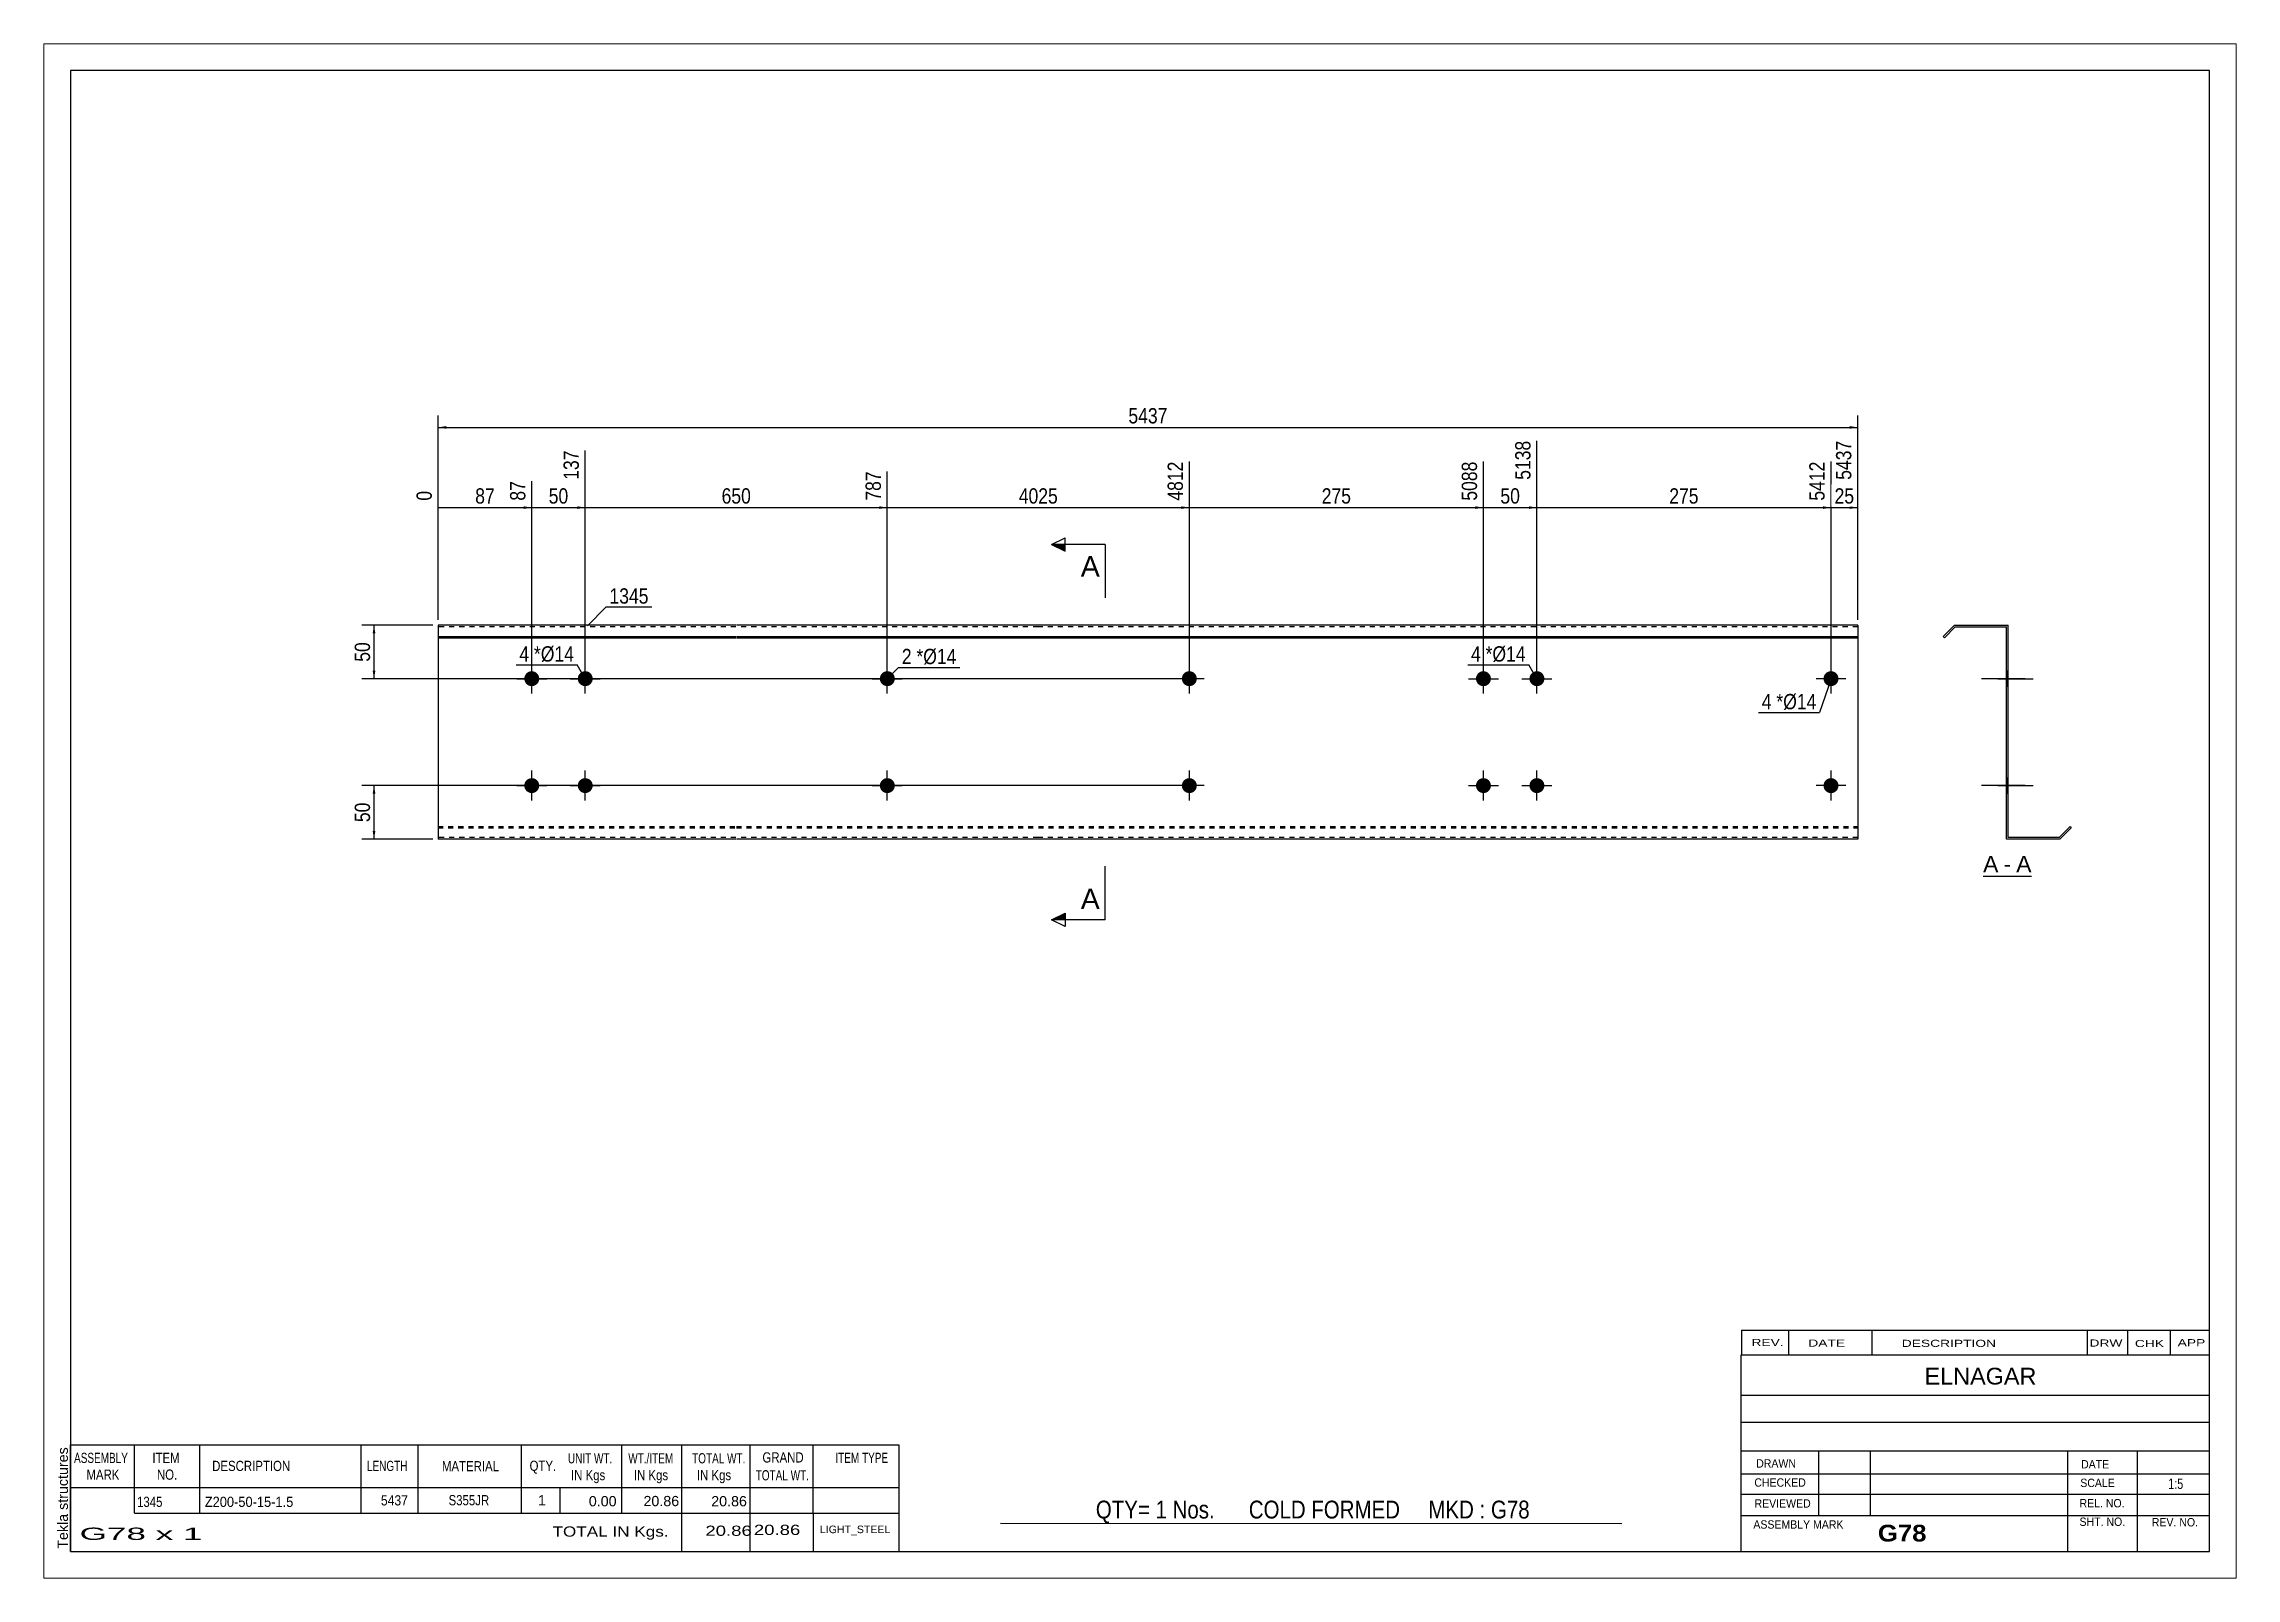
# Paper-space layout 'Layout1' of a CAD drawing. Header units: millimetres. Extents: x 0 to 410, y 0 to 287.
# The model-space entities are those that its viewports show. They can reach past a viewport. Long polylines and large blocks are cut down to what shows.
import ezdxf

# ---------------------------------------------------------------- set-up
doc = ezdxf.new("R2010")
doc.units = ezdxf.units.MM
doc.linetypes.add('DXK_LINE_DOT1', pattern=[1.8814, 0.9407, -0.9407])
doc.layers.add('Viewport layer', color=7, linetype='Continuous', plot=False)
doc.styles.add('Arial', font='ARIAL.TTF', dxfattribs={"height": 0.2})
doc.styles.add('Arial Bold', font='ARIALBD.TTF', dxfattribs={"height": 0.2})
doc.styles.add('Arial Narrow', font='ARIALN.TTF', dxfattribs={"height": 0.2})

# ---------------------------------------------------------------- blocks, each defined once
blk = doc.blocks.new('Unknown-629089846-1492')
at = {"color": 5, "linetype": 'Continuous'}
for p, q in [((331.25, 123.75), (-68.75, 123.75)), ((-68.75, 123.75), (-68.75, -153.25)), ((331.25, -153.25), (331.25, 123.75)), ((-68.75, -153.25), (331.25, -153.25))]:
    blk.add_line(p, q, dxfattribs=at)
at = {"color": 174, "linetype": 'Continuous', "style": 'Arial'}
blk.add_text('Tekla structures', height=1.9102, rotation=90, dxfattribs=at).set_placement((-69.25, -152.75))
blk = doc.blocks.new('Unknown-629089846-12 - 1227')
at = {"color": 7, "linetype": 'Continuous'}
blk.add_line((288.93, -26.95), (297.96, -26.95), dxfattribs=at)
at = {"color": 0, "linetype": 'Continuous'}
blk.add_wipeout([(291.78, -26.2), (291.78, -23), (288.93, -23), (288.93, -26.2)], dxfattribs=at)
blk.add_wipeout([(294.16, -26.2), (294.16, -23), (292.74, -23), (292.74, -26.2)], dxfattribs=at)
at = {"color": 96, "linetype": 'Continuous', "style": 'Arial'}
blk.add_text('A', height=3.06, dxfattribs=at).set_placement((288.93, -26.2))
at = {"color": 0, "linetype": 'Continuous'}
blk.add_wipeout([(297.96, -26.2), (297.96, -23), (295.12, -23), (295.12, -26.2)], dxfattribs=at)
at = {"color": 96, "linetype": 'Continuous', "style": 'Arial'}
for s, p in [('A', (295.12, -26.2)), ('-', (292.74, -26.2))]:
    blk.add_text(s, height=3.06, dxfattribs=at).set_placement(p)
blk = doc.blocks.new('Bolt-629089846-1223 - 1203')
at = {"linetype": 'Continuous'}
for points in [[(16.1, 10, -1), (18.9, 10, -1)], [(26.1, 10, -1), (28.9, 10, -1)], [(16.1, -10, -1), (18.9, -10, -1)], [(26.1, -10, -1), (28.9, -10, -1)]]:
    blk.add_hatch(color=3, dxfattribs=at).paths.add_polyline_path(points)
at = {"color": 3, "linetype": 'Continuous'}
for p, q in [((17.5, 7.2), (17.5, 12.8)), ((27.5, 7.2), (27.5, 12.8)), ((14.7, 10), (20.3, 10)), ((24.7, 10), (30.3, 10)), ((17.5, -12.8), (17.5, -7.2)), ((27.5, -12.8), (27.5, -7.2)), ((14.7, -10), (20.3, -10)), ((24.7, -10), (30.3, -10))]:
    blk.add_line(p, q, dxfattribs=at)
blk = doc.blocks.new('Part-629089846-1218 - 1203')
at = {"color": 2, "linetype": 'Continuous'}
for p, q in [((0, 20), (0, -20)), ((55.69, 20), (0, 20)), ((0, 17.88), (55.69, 17.88)), ((0, 17.67), (55.69, 17.67)), ((112.18, 20), (55.79, 20)), ((55.79, 17.88), (112.18, 17.88)), ((55.79, 17.67), (112.18, 17.67)), ((265.48, 20), (112.28, 20)), ((112.28, 17.88), (265.48, 17.88)), ((112.28, 17.67), (265.48, 17.67)), ((265.48, 20), (265.48, -20)), ((55.69, -20), (0, -20)), ((112.18, -20), (55.79, -20)), ((265.48, -20), (112.28, -20))]:
    blk.add_line(p, q, dxfattribs=at)
at = {"color": 7, "linetype": 'DXK_LINE_DOT1'}
for p, q in [((55.69, 19.7), (0, 19.7)), ((112.18, 19.7), (55.79, 19.7)), ((265.48, 19.7), (112.28, 19.7)), ((0, -17.67), (55.69, -17.67)), ((0, -17.88), (55.69, -17.88)), ((55.69, -19.7), (0, -19.7)), ((55.79, -17.67), (112.18, -17.67)), ((55.79, -17.88), (112.18, -17.88)), ((112.18, -19.7), (55.79, -19.7)), ((112.28, -17.67), (265.48, -17.67)), ((112.28, -17.88), (265.48, -17.88)), ((265.48, -19.7), (112.28, -19.7))]:
    blk.add_line(p, q, dxfattribs=at)
blk = doc.blocks.new('Bolt-629089846-1219 - 1203')
at = {"linetype": 'Continuous'}
for points in [[(82.59, 10, -1), (85.39, 10, -1)], [(82.59, -10, -1), (85.39, -10, -1)]]:
    blk.add_hatch(color=3, dxfattribs=at).paths.add_polyline_path(points)
at = {"color": 3, "linetype": 'Continuous'}
for p, q in [((83.99, 7.2), (83.99, 12.8)), ((81.19, 10), (86.79, 10)), ((83.99, -12.8), (83.99, -7.2)), ((81.19, -10), (86.79, -10))]:
    blk.add_line(p, q, dxfattribs=at)
blk = doc.blocks.new('Bolt-629089846-1220 - 1203')
at = {"linetype": 'Continuous'}
for points in [[(194.08, 10, -1), (196.88, 10, -1)], [(204.08, 10, -1), (206.88, 10, -1)], [(194.08, -10, -1), (196.88, -10, -1)], [(204.08, -10, -1), (206.88, -10, -1)]]:
    blk.add_hatch(color=3, dxfattribs=at).paths.add_polyline_path(points)
at = {"color": 3, "linetype": 'Continuous'}
for p, q in [((195.48, 7.2), (195.48, 12.8)), ((205.48, 7.2), (205.48, 12.8)), ((192.68, 10), (198.28, 10)), ((202.68, 10), (208.28, 10)), ((195.48, -12.8), (195.48, -7.2)), ((205.48, -12.8), (205.48, -7.2)), ((192.68, -10), (198.28, -10)), ((202.68, -10), (208.28, -10))]:
    blk.add_line(p, q, dxfattribs=at)
blk = doc.blocks.new('Bolt-629089846-1221 - 1203')
at = {"linetype": 'Continuous'}
for points in [[(139.08, 10, -1), (141.88, 10, -1)], [(259.08, 10, -1), (261.88, 10, -1)]]:
    blk.add_hatch(color=3, dxfattribs=at).paths.add_polyline_path(points)
at = {"color": 3, "linetype": 'Continuous'}
for p, q in [((140.48, 7.2), (140.48, 12.8)), ((260.48, 7.2), (260.48, 12.8)), ((143.28, 10), (137.68, 10)), ((263.28, 10), (257.68, 10))]:
    blk.add_line(p, q, dxfattribs=at)
blk = doc.blocks.new('Bolt-629089846-1222 - 1203')
at = {"linetype": 'Continuous'}
for points in [[(139.08, -10, -1), (141.88, -10, -1)], [(259.08, -10, -1), (261.88, -10, -1)]]:
    blk.add_hatch(color=3, dxfattribs=at).paths.add_polyline_path(points)
at = {"color": 3, "linetype": 'Continuous'}
for p, q in [((140.48, -12.8), (140.48, -7.2)), ((260.48, -12.8), (260.48, -7.2)), ((143.28, -10), (137.68, -10)), ((263.28, -10), (257.68, -10))]:
    blk.add_line(p, q, dxfattribs=at)
blk = doc.blocks.new('Bolt-629089846-1232 - 1227')
at = {"linetype": 'Continuous'}
blk.add_hatch(color=3, dxfattribs=at).paths.add_polyline_path([(293.3, 11.4), (293.3, 8.6), (293.6, 8.6), (293.6, 11.4)])
blk.add_hatch(color=3, dxfattribs=at).paths.add_polyline_path([(293.3, 11.4), (293.3, 8.6), (293.6, 8.6), (293.6, 11.4)])
at = {"color": 3, "linetype": 'Continuous'}
for p, q in [((291.7, 10), (298.3, 10)), ((291.7, 10), (298.3, 10)), ((293.3, 11.4), (293.6, 11.4)), ((293.3, 11.4), (293.6, 11.4)), ((293.3, 8.6), (293.6, 8.6)), ((293.3, 8.6), (293.6, 8.6))]:
    blk.add_line(p, q, dxfattribs=at)
blk = doc.blocks.new('Part-629089846-1229 - 1227')
at = {"color": 2, "linetype": 'Continuous'}
for p, q in [((283.6, 20), (281.48, 17.88)), ((281.48, 17.88), (281.69, 17.67)), ((281.69, 17.67), (283.72, 19.7)), ((283.6, 20), (293.6, 20)), ((283.72, 19.7), (293.3, 19.7)), ((293.3, -20), (293.3, 19.7)), ((293.6, -19.7), (293.6, 20)), ((303.3, -20), (293.3, -20)), ((303.17, -19.7), (293.6, -19.7)), ((303.17, -19.7), (305.21, -17.67)), ((305.42, -17.88), (303.3, -20)), ((305.21, -17.67), (305.42, -17.88))]:
    blk.add_line(p, q, dxfattribs=at)
blk = doc.blocks.new('Bolt-629089846-1230 - 1227')
at = {"linetype": 'Continuous'}
for points in [[(293.3, 11.4), (293.3, 8.6), (293.6, 8.6), (293.6, 11.4)], [(293.3, -8.6), (293.3, -11.4), (293.6, -11.4), (293.6, -8.6)]]:
    blk.add_hatch(color=3, dxfattribs=at).paths.add_polyline_path(points)
at = {"color": 3, "linetype": 'Continuous'}
for p, q in [((295.2, 10), (288.6, 10)), ((293.6, 11.4), (293.3, 11.4)), ((293.6, 8.6), (293.3, 8.6)), ((295.2, -10), (288.6, -10)), ((293.6, -8.6), (293.3, -8.6)), ((293.6, -11.4), (293.3, -11.4))]:
    blk.add_line(p, q, dxfattribs=at)
blk = doc.blocks.new('Bolt-629089846-1231 - 1227')
at = {"linetype": 'Continuous'}
for points in [[(293.3, 11.4), (293.3, 8.6), (293.6, 8.6), (293.6, 11.4)], [(293.3, 11.4), (293.3, 8.6), (293.6, 8.6), (293.6, 11.4)], [(293.3, -8.6), (293.3, -11.4), (293.6, -11.4), (293.6, -8.6)], [(293.3, -8.6), (293.3, -11.4), (293.6, -11.4), (293.6, -8.6)]]:
    blk.add_hatch(color=3, dxfattribs=at).paths.add_polyline_path(points)
at = {"color": 3, "linetype": 'Continuous'}
for p, q in [((296.8, 10), (289.2, 10)), ((296.8, 10), (289.2, 10)), ((293.6, 11.4), (293.3, 11.4)), ((293.6, 11.4), (293.3, 11.4)), ((293.6, 8.6), (293.3, 8.6)), ((293.6, 8.6), (293.3, 8.6)), ((296.8, -10), (289.2, -10)), ((296.8, -10), (289.2, -10)), ((293.6, -8.6), (293.3, -8.6)), ((293.6, -8.6), (293.3, -8.6)), ((293.6, -11.4), (293.3, -11.4)), ((293.6, -11.4), (293.3, -11.4))]:
    blk.add_line(p, q, dxfattribs=at)
blk = doc.blocks.new('Bolt-629089846-1233 - 1227')
at = {"linetype": 'Continuous'}
blk.add_hatch(color=3, dxfattribs=at).paths.add_polyline_path([(293.3, -8.6), (293.3, -11.4), (293.6, -11.4), (293.6, -8.6)])
blk.add_hatch(color=3, dxfattribs=at).paths.add_polyline_path([(293.3, -8.6), (293.3, -11.4), (293.6, -11.4), (293.6, -8.6)])
at = {"color": 3, "linetype": 'Continuous'}
for p, q in [((291.7, -10), (298.3, -10)), ((291.7, -10), (298.3, -10)), ((293.3, -8.6), (293.6, -8.6)), ((293.3, -8.6), (293.6, -8.6)), ((293.3, -11.4), (293.6, -11.4)), ((293.3, -11.4), (293.6, -11.4))]:
    blk.add_line(p, q, dxfattribs=at)
blk = doc.blocks.new('Bolt-629089846-1234 - 1227')
at = {"linetype": 'Continuous'}
for points in [[(293.3, 11.4), (293.3, 8.6), (293.6, 8.6), (293.6, 11.4)], [(293.3, 11.4), (293.3, 8.6), (293.6, 8.6), (293.6, 11.4)], [(293.3, -8.6), (293.3, -11.4), (293.6, -11.4), (293.6, -8.6)], [(293.3, -8.6), (293.3, -11.4), (293.6, -11.4), (293.6, -8.6)]]:
    blk.add_hatch(color=3, dxfattribs=at).paths.add_polyline_path(points)
at = {"color": 3, "linetype": 'Continuous'}
for p, q in [((296.2, 10), (289.6, 10)), ((296.2, 10), (289.6, 10)), ((293.6, 11.4), (293.3, 11.4)), ((293.6, 11.4), (293.3, 11.4)), ((293.6, 8.6), (293.3, 8.6)), ((293.6, 8.6), (293.3, 8.6)), ((296.2, -10), (289.6, -10)), ((296.2, -10), (289.6, -10)), ((293.6, -8.6), (293.3, -8.6)), ((293.6, -8.6), (293.3, -8.6)), ((293.6, -11.4), (293.3, -11.4)), ((293.6, -11.4), (293.3, -11.4))]:
    blk.add_line(p, q, dxfattribs=at)
blk = doc.blocks.new('StraightDimension-629089846-1279 - 1203')
at = {"linetype": 'Continuous'}
for points in [[(-12.25, 18.5), (-12, 20), (-11.75, 18.5)], [(-11.75, 11.5), (-12, 10), (-12.25, 11.5)]]:
    blk.add_hatch(color=7, dxfattribs=at).paths.add_polyline_path(points)
at = {"color": 7, "linetype": 'Continuous'}
for p, q in [((-1, 20), (-14.25, 20)), ((-12, 10), (-12, 20)), ((139.48, 10), (-14.25, 10))]:
    blk.add_line(p, q, dxfattribs=at)
at = {"color": 0}
blk.add_wipeout([(-12.15, 17.43), (-16.35, 17.43), (-16.35, 12.57), (-12.15, 12.57)], dxfattribs=at)
at = {"color": 3, "style": 'Arial Narrow'}
blk.add_text('50', height=2.863, rotation=90.0002, dxfattribs=at).set_placement((-12.75, 13.17))
blk = doc.blocks.new('StraightDimension-629089846-1243 - 1203')
at = {"linetype": 'Continuous'}
blk.add_hatch(color=7, dxfattribs=at).paths.add_polyline_path([(258.98, 42.25), (260.48, 42), (258.98, 41.75)])
at = {"color": 7, "linetype": 'Continuous'}
for p, q in [((205.48, 11), (205.48, 54.51)), ((260.48, 11), (260.48, 50.61)), ((205.48, 42), (260.48, 42))]:
    blk.add_line(p, q, dxfattribs=at)
at = {"color": 0, "linetype": 'Continuous'}
blk.add_wipeout([(259.88, 51.21), (255.68, 51.21), (255.68, 42.7), (259.88, 42.7)], dxfattribs=at)
at = {"color": 0}
blk.add_wipeout([(236.32, 42.15), (236.32, 46.35), (229.63, 46.35), (229.63, 42.15)], dxfattribs=at)
at = {"color": 3, "linetype": 'Continuous', "style": 'Arial Narrow'}
blk.add_text('5412', height=2.863, rotation=90.0002, dxfattribs=at).set_placement((259.28, 43.3))
at = {"color": 3, "style": 'Arial Narrow'}
blk.add_text('275', height=2.863, dxfattribs=at).set_placement((230.23, 42.75))
blk = doc.blocks.new('StraightDimension-629089846-1242 - 1203')
at = {"linetype": 'Continuous'}
blk.add_hatch(color=7, dxfattribs=at).paths.add_polyline_path([(263.98, 42.25), (265.48, 42), (263.98, 41.75)])
at = {"color": 7, "linetype": 'Continuous'}
for p, q in [((265.48, 21), (265.48, 54.51)), ((260.48, 11), (260.48, 50.61)), ((260.48, 42), (265.48, 42))]:
    blk.add_line(p, q, dxfattribs=at)
at = {"color": 0}
blk.add_wipeout([(265.4, 42.15), (265.4, 46.35), (260.55, 46.35), (260.55, 42.15)], dxfattribs=at)
at = {"color": 0, "linetype": 'Continuous'}
blk.add_wipeout([(264.88, 55.11), (260.68, 55.11), (260.68, 46.6), (264.88, 46.6)], dxfattribs=at)
at = {"color": 3, "linetype": 'Continuous', "style": 'Arial Narrow'}
blk.add_text('5437', height=2.863, rotation=90.0002, dxfattribs=at).set_placement((264.28, 47.2))
at = {"color": 3, "style": 'Arial Narrow'}
blk.add_text('25', height=2.863, dxfattribs=at).set_placement((261.15, 42.75))
blk = doc.blocks.new('StraightDimension-629089846-1244 - 1203')
at = {"linetype": 'Continuous'}
blk.add_hatch(color=7, dxfattribs=at).paths.add_polyline_path([(203.98, 42.25), (205.48, 42), (203.98, 41.75)])
at = {"color": 7, "linetype": 'Continuous'}
for p, q in [((205.48, 11), (205.48, 54.51)), ((195.48, 11), (195.48, 50.61)), ((195.48, 42), (205.48, 42))]:
    blk.add_line(p, q, dxfattribs=at)
at = {"color": 0}
blk.add_wipeout([(202.9, 42.15), (202.9, 46.35), (198.05, 46.35), (198.05, 42.15)], dxfattribs=at)
at = {"color": 0, "linetype": 'Continuous'}
blk.add_wipeout([(204.88, 55.11), (200.68, 55.11), (200.68, 46.6), (204.88, 46.6)], dxfattribs=at)
at = {"color": 3, "linetype": 'Continuous', "style": 'Arial Narrow'}
blk.add_text('5138', height=2.863, rotation=90.0002, dxfattribs=at).set_placement((204.28, 47.2))
at = {"color": 3, "style": 'Arial Narrow'}
blk.add_text('50', height=2.863, dxfattribs=at).set_placement((198.65, 42.75))
blk = doc.blocks.new('StraightDimension-629089846-1245 - 1203')
at = {"linetype": 'Continuous'}
blk.add_hatch(color=7, dxfattribs=at).paths.add_polyline_path([(193.98, 42.25), (195.48, 42), (193.98, 41.75)])
at = {"color": 7, "linetype": 'Continuous'}
for p, q in [((140.48, 11), (140.48, 50.61)), ((195.48, 11), (195.48, 50.61)), ((140.48, 42), (195.48, 42))]:
    blk.add_line(p, q, dxfattribs=at)
at = {"color": 0, "linetype": 'Continuous'}
blk.add_wipeout([(194.88, 51.21), (190.68, 51.21), (190.68, 42.7), (194.88, 42.7)], dxfattribs=at)
at = {"color": 0}
blk.add_wipeout([(171.32, 42.15), (171.32, 46.35), (164.63, 46.35), (164.63, 42.15)], dxfattribs=at)
at = {"color": 3, "linetype": 'Continuous', "style": 'Arial Narrow'}
blk.add_text('5088', height=2.863, rotation=90.0002, dxfattribs=at).set_placement((194.28, 43.3))
at = {"color": 3, "style": 'Arial Narrow'}
blk.add_text('275', height=2.863, dxfattribs=at).set_placement((165.23, 42.75))
blk = doc.blocks.new('StraightDimension-629089846-1246 - 1203')
at = {"linetype": 'Continuous'}
blk.add_hatch(color=7, dxfattribs=at).paths.add_polyline_path([(138.98, 42.25), (140.48, 42), (138.98, 41.75)])
at = {"color": 7, "linetype": 'Continuous'}
for p, q in [((140.48, 11), (140.48, 50.61)), ((83.99, 11), (83.99, 48.78)), ((83.99, 42), (140.48, 42))]:
    blk.add_line(p, q, dxfattribs=at)
at = {"color": 0, "linetype": 'Continuous'}
blk.add_wipeout([(139.88, 51.21), (135.68, 51.21), (135.68, 42.7), (139.88, 42.7)], dxfattribs=at)
at = {"color": 0}
blk.add_wipeout([(116.49, 42.15), (116.49, 46.35), (107.98, 46.35), (107.98, 42.15)], dxfattribs=at)
at = {"color": 3, "linetype": 'Continuous', "style": 'Arial Narrow'}
blk.add_text('4812', height=2.863, rotation=90.0002, dxfattribs=at).set_placement((139.28, 43.3))
at = {"color": 3, "style": 'Arial Narrow'}
blk.add_text('4025', height=2.863, dxfattribs=at).set_placement((108.58, 42.75))
blk = doc.blocks.new('StraightDimension-629089846-1247 - 1203')
at = {"linetype": 'Continuous'}
blk.add_hatch(color=7, dxfattribs=at).paths.add_polyline_path([(82.49, 42.25), (83.99, 42), (82.49, 41.75)])
at = {"color": 7, "linetype": 'Continuous'}
for p, q in [((27.5, 11), (27.5, 52.68)), ((83.99, 11), (83.99, 48.78)), ((27.5, 42), (83.99, 42))]:
    blk.add_line(p, q, dxfattribs=at)
at = {"color": 0, "linetype": 'Continuous'}
blk.add_wipeout([(83.39, 49.38), (79.19, 49.38), (79.19, 42.7), (83.39, 42.7)], dxfattribs=at)
at = {"color": 0}
blk.add_wipeout([(59.09, 42.15), (59.09, 46.35), (52.4, 46.35), (52.4, 42.15)], dxfattribs=at)
at = {"color": 3, "style": 'Arial Narrow'}
blk.add_text('650', height=2.863, dxfattribs=at).set_placement((53, 42.75))
at = {"color": 3, "linetype": 'Continuous', "style": 'Arial Narrow'}
blk.add_text('787', height=2.863, rotation=90.0002, dxfattribs=at).set_placement((82.79, 43.3))
blk = doc.blocks.new('StraightDimension-629089846-1248 - 1203')
at = {"linetype": 'Continuous'}
blk.add_hatch(color=7, dxfattribs=at).paths.add_polyline_path([(26, 42.25), (27.5, 42), (26, 41.75)])
at = {"color": 7, "linetype": 'Continuous'}
for p, q in [((27.5, 11), (27.5, 52.68)), ((17.5, 11), (17.5, 46.96)), ((17.5, 42), (27.5, 42))]:
    blk.add_line(p, q, dxfattribs=at)
at = {"color": 0}
blk.add_wipeout([(24.93, 42.15), (24.93, 46.35), (20.07, 46.35), (20.07, 42.15)], dxfattribs=at)
at = {"color": 0, "linetype": 'Continuous'}
blk.add_wipeout([(26.9, 53.28), (22.7, 53.28), (22.7, 46.6), (26.9, 46.6)], dxfattribs=at)
at = {"color": 3, "linetype": 'Continuous', "style": 'Arial Narrow'}
blk.add_text('137', height=2.863, rotation=90.0002, dxfattribs=at).set_placement((26.3, 47.2))
at = {"color": 3, "style": 'Arial Narrow'}
blk.add_text('50', height=2.863, dxfattribs=at).set_placement((20.67, 42.75))
blk = doc.blocks.new('StraightDimension-629089846-1249 - 1203')
at = {"linetype": 'Continuous'}
blk.add_hatch(color=7, dxfattribs=at).paths.add_polyline_path([(16, 42.25), (17.5, 42), (16, 41.75)])
at = {"color": 7, "linetype": 'Continuous'}
for p, q in [((0, 21), (0, 45.13)), ((17.5, 11), (17.5, 46.96)), ((0, 42), (17.5, 42))]:
    blk.add_line(p, q, dxfattribs=at)
at = {"color": 0, "linetype": 'Continuous'}
blk.add_wipeout([(-0.6, 45.73), (-4.8, 45.73), (-4.8, 42.7), (-0.6, 42.7)], dxfattribs=at)
at = {"color": 0}
blk.add_wipeout([(11.18, 42.15), (11.18, 46.35), (6.32, 46.35), (6.32, 42.15)], dxfattribs=at)
at = {"color": 3, "style": 'Arial Narrow'}
blk.add_text('87', height=2.863, dxfattribs=at).set_placement((6.92, 42.75))
at = {"color": 3, "linetype": 'Continuous', "style": 'Arial Narrow'}
blk.add_text('0', height=2.86, rotation=90.0002, dxfattribs=at).set_placement((-1.2, 43.3))
at = {"color": 0, "linetype": 'Continuous'}
blk.add_wipeout([(16.9, 47.56), (12.7, 47.56), (12.7, 42.7), (16.9, 42.7)], dxfattribs=at)
at = {"color": 3, "linetype": 'Continuous', "style": 'Arial Narrow'}
blk.add_text('87', height=2.863, rotation=90.0002, dxfattribs=at).set_placement((16.3, 43.3))
blk = doc.blocks.new('StraightDimension-629089846-1287 - 1203')
at = {"linetype": 'Continuous'}
for points in [[(-12.25, -11.5), (-12, -10), (-11.75, -11.5)], [(-11.75, -18.5), (-12, -20), (-12.25, -18.5)]]:
    blk.add_hatch(color=7, dxfattribs=at).paths.add_polyline_path(points)
at = {"color": 7, "linetype": 'Continuous'}
for p, q in [((139.48, -10), (-14.25, -10)), ((-12, -20), (-12, -10)), ((-1, -20), (-14.25, -20))]:
    blk.add_line(p, q, dxfattribs=at)
at = {"color": 0}
blk.add_wipeout([(-12.15, -12.57), (-16.35, -12.57), (-16.35, -17.43), (-12.15, -17.43)], dxfattribs=at)
at = {"color": 3, "style": 'Arial Narrow'}
blk.add_text('50', height=2.863, rotation=90.0002, dxfattribs=at).set_placement((-12.75, -16.83))
blk = doc.blocks.new('StraightDimension-629089846-1294 - 1203')
at = {"linetype": 'Continuous'}
for points in [[(1.5, 56.75), (0, 57), (1.5, 57.25)], [(263.98, 57.25), (265.48, 57), (263.98, 56.75)]]:
    blk.add_hatch(color=7, dxfattribs=at).paths.add_polyline_path(points)
at = {"color": 7, "linetype": 'Continuous'}
for p, q in [((0, 21), (0, 59.25)), ((265.48, 21), (265.48, 59.25)), ((0, 57), (265.48, 57))]:
    blk.add_line(p, q, dxfattribs=at)
at = {"color": 0}
blk.add_wipeout([(136.99, 57.15), (136.99, 61.35), (128.48, 61.35), (128.48, 57.15)], dxfattribs=at)
at = {"color": 3, "style": 'Arial Narrow'}
blk.add_text('5437', height=2.863, dxfattribs=at).set_placement((129.08, 57.75))
blk = doc.blocks.new('CBS_BOM-629089846-1508')
at = {"color": 7, "linetype": 'Continuous'}
for p, q in [((-68.78, -141.28), (-68.78, -133.28)), ((-68.78, -133.28), (86.14, -133.28)), ((-56.78, -141.28), (-56.78, -133.28)), ((-44.59, -141.28), (-44.59, -133.28)), ((-14.43, -141.28), (-14.43, -133.28)), ((-3.75, -141.28), (-3.75, -133.28)), ((15.57, -141.28), (15.57, -133.28)), ((34.37, -141.28), (34.37, -133.28)), ((45.58, -141.28), (45.58, -133.28)), ((58.37, -141.28), (58.37, -133.28)), ((70.12, -141.28), (70.12, -133.28)), ((86.14, -133.29), (86.14, -141.27)), ((-68.78, -141.28), (86.14, -141.28)), ((-68.78, -146.08), (-68.78, -141.28)), ((-56.78, -146.08), (-56.78, -141.28)), ((-44.59, -146.08), (-44.59, -141.28)), ((-14.43, -146.08), (-14.43, -141.28)), ((-3.75, -146.08), (-3.75, -141.28)), ((15.57, -146.08), (15.57, -141.28)), ((22.83, -146.08), (22.83, -141.28)), ((34.37, -146.08), (34.37, -141.28)), ((45.58, -146.08), (45.58, -141.28)), ((58.37, -146.08), (58.37, -141.28)), ((70.14, -146.08), (70.14, -141.28)), ((86.14, -141.28), (86.14, -146.08)), ((-68.78, -153.28), (-68.78, -146.1)), ((-56.78, -146.08), (86.14, -146.08)), ((45.58, -153.28), (45.58, -146.1)), ((58.37, -153.28), (58.37, -146.1)), ((70.18, -153.28), (70.18, -146.1)), ((86.14, -146.08), (86.14, -153.28)), ((-68.78, -153.28), (86.14, -153.28))]:
    blk.add_line(p, q, dxfattribs=at)
at = {"color": 3, "linetype": 'Continuous', "style": 'Arial'}
for s, height, width, p in [('ASSEMBLY', 1.91, 0.7, (-68.1, -136.71)), ('ITEM', 1.91, 0.8, (-53.45, -136.71)), ('UNIT WT.', 1.91, 0.7, (24.26, -136.78)), ('WT./ITEM', 1.91, 0.7, (35.55, -136.78)), ('TOTAL WT.', 1.91, 0.7, (47.49, -136.78)), ('GRAND', 1.91, 0.8, (60.64, -136.62)), ('ITEM TYPE', 1.91, 0.7, (74.28, -136.7)), ('MARK', 1.91, 0.8, (-65.78, -139.84)), ('NO.', 1.91, 0.8, (-52.6, -139.84)), ('DESCRIPTION', 1.9102, 0.8, (-42.27, -138.21)), ('LENGTH', 1.91, 0.7, (-13.32, -138.21)), ('MATERIAL', 1.91, 0.8, (0.7, -138.26)), ('QTY.', 1.91, 0.8, (17.09, -138.18)), ('IN Kgs', 1.91, 0.8, (24.84, -139.92)), ('IN Kgs', 1.91, 0.8, (36.59, -139.92)), ('IN Kgs', 1.91, 0.8, (48.38, -139.92)), ('TOTAL WT.', 1.91, 0.7, (59.38, -139.96))]:
    blk.add_text(s, height=height, dxfattribs=dict(at, width=width)).set_placement(p)
at = {"color": 7, "linetype": 'Continuous', "style": 'Arial'}
for s, height, width, p in [('1345', 1.91, 0.8, (-56.32, -144.93)), ('Z200-50-15-1.5', 1.9102, 0.9, (-43.65, -144.93)), ('5437', 1.91, 0.85, (-10.71, -144.65)), ('S355JR', 1.91, 0.8, (1.94, -144.62))]:
    blk.add_text(s, height=height, dxfattribs=dict(at, width=width)).set_placement(p)
for s, p in [('1', (18.66, -144.62)), ('0.00', (28.17, -144.81)), ('20.86', (38.39, -144.78)), ('20.86', (51.06, -144.81))]:
    blk.add_text(s, height=1.91, dxfattribs=at).set_placement(p)
at = {"color": 6, "linetype": 'Continuous', "style": 'Arial'}
for s, height, width, p in [('G78 x 1', 2.292, 2.05, (-67.06, -151.09)), ('TOTAL IN Kgs.', 1.9102, 1.2, (21.38, -150.48)), ('20.86', 1.91, 1.3, (49.97, -150.33)), ('20.86', 1.91, 1.3, (59.04, -150.17))]:
    blk.add_text(s, height=height, dxfattribs=dict(at, width=width)).set_placement(p)
blk.add_text('LIGHT_STEEL', height=1.4135, dxfattribs=at).set_placement((71.39, -149.83))
blk = doc.blocks.new('CBS_CALLOFF-629089846-1509')
at = {"color": 7, "linetype": 'Continuous'}
blk.add_line((105.13, -147.98), (221.36, -148), dxfattribs=at)
at = {"color": 3, "linetype": 'Continuous', "style": 'Arial Narrow'}
blk.add_text('QTY= 1 Nos.      COLD FORMED     MKD : G78', height=3.3405, dxfattribs=at).set_placement((122.99, -147.09))
blk = doc.blocks.new('CBS_NAME_BLOG-629089846-1510')
at = {"color": 7, "linetype": 'Continuous'}
for p, q in [((243.66, -116.5), (331.18, -116.5)), ((243.66, -153.21), (243.66, -116.5)), ((243.66, -124.04), (331.18, -124.04)), ((243.73, -129.09), (331.25, -129.09)), ((243.66, -134.46), (331.18, -134.46)), ((258.18, -146.57), (258.18, -134.47)), ((267.87, -146.54), (267.87, -134.47)), ((304.78, -153.21), (304.78, -134.48)), ((317.83, -153.21), (317.83, -134.47)), ((243.67, -138.76), (331.25, -138.74)), ((243.66, -142.51), (331.18, -142.51)), ((243.66, -146.55), (331.18, -146.55)), ((243.66, -153.25), (331.25, -153.25))]:
    blk.add_line(p, q, dxfattribs=at)
at = {"color": 3, "linetype": 'Continuous', "style": 'Arial'}
blk.add_text('ELNAGAR', height=3.133, dxfattribs=at).set_placement((277.98, -122.03))
at = {"color": 3, "linetype": 'Continuous'}
for s, height, style, width, p in [('DRAWN', 1.566, 'Arial', 0.9, (246.49, -137.57)), ('DATE', 1.566, 'Arial', 0.9, (307.25, -137.73)), ('CHECKED', 1.566, 'Arial', 0.9, (246.14, -141.14)), ('REVIEWED', 1.566, 'Arial', 0.9, (246.18, -145.06)), ('REL. NO.', 1.566, 'Arial', 0.9, (306.96, -145.01)), ('SCALE', 1.566, 'Arial', 0.9, (307.1, -141.21)), ('1:5', 1.957, 'Arial Narrow', 0.9, (323.55, -141.57)), ('ASSEMBLY MARK', 1.5663, 'Arial', 0.9, (245.96, -148.99)), ('SHT. NO.', 1.566, 'Arial', 0.9, (306.96, -148.48)), ('REV. NO.', 1.566, 'Arial', 0.9, (320.48, -148.57)), ('G78', 3.131, 'Arial Bold', 1.1, (269.24, -151.39))]:
    blk.add_text(s, height=height, dxfattribs=dict(at, style=style, width=width)).set_placement(p)
blk = doc.blocks.new('CBS_REVISION-629089846-1511')
at = {"color": 7, "linetype": 'Continuous'}
for p, q in [((243.74, -111.87), (331.24, -111.87)), ((243.74, -111.87), (243.74, -116.5)), ((252.54, -111.87), (252.54, -116.5)), ((268.13, -111.87), (268.13, -116.44)), ((308.39, -111.87), (308.39, -116.5)), ((315.93, -111.87), (315.93, -116.5)), ((323.88, -111.87), (323.88, -116.5)), ((243.74, -116.5), (331.24, -116.5))]:
    blk.add_line(p, q, dxfattribs=at)
at = {"color": 7, "style": 'Arial Narrow', "width": 1.7}
for s, height, p in [('REV.', 1.326, (245.6, -114.82)), ('DATE', 1.326, (256.23, -114.94)), ('DESCRIPTION', 1.3257, (273.71, -114.99)), ('DRW', 1.326, (308.82, -114.93)), ('CHK', 1.326, (317.31, -115.02)), ('APP', 1.326, (325.31, -114.87))]:
    blk.add_text(s, height=height, dxfattribs=at).set_placement(p)
blk = doc.blocks.new('SectionMark-629089846-1240 - 1203')
at = {"linetype": 'Continuous'}
for points in [[(117.23, 35.1), (117.23, 33.85), (114.73, 35.1)], [(117.23, -33.85), (117.23, -35.1), (114.73, -35.1)]]:
    blk.add_hatch(color=30, dxfattribs=at).paths.add_polyline_path(points)
at = {"color": 30, "linetype": 'Continuous'}
for p, q in [((114.73, 35.1), (117.23, 36.35)), ((114.73, 35.1), (117.23, 33.85)), ((117.23, 33.85), (117.23, 36.35)), ((114.73, -35.1), (117.23, -33.85)), ((117.23, -36.35), (114.73, -35.1)), ((117.23, -33.85), (117.23, -36.35))]:
    blk.add_line(p, q, dxfattribs=at)
at = {"color": 0, "linetype": 'Continuous'}
for points in [[(123.73, 29.1), (123.73, 33.1), (120.17, 33.1), (120.17, 29.1)], [(123.73, -33.1), (123.73, -29.1), (120.17, -29.1), (120.17, -33.1)]]:
    blk.add_wipeout(points, dxfattribs=at)
at = {"color": 30, "linetype": 'Continuous'}
for p, q in [((124.73, 35.1), (114.73, 35.1)), ((124.73, 35.1), (124.73, 25.1)), ((124.73, -35.1), (124.73, -25.1)), ((124.73, -35.1), (114.73, -35.1))]:
    blk.add_line(p, q, dxfattribs=at)
at = {"color": 96, "linetype": 'Continuous', "style": 'Arial'}
for p in [(120.17, 29.1), (120.17, -33.1)]:
    blk.add_text('A', height=3.82, dxfattribs=at).set_placement(p)
blk = doc.blocks.new('Mark-629089846-1297 - 1203')
at = {"color": 0}
blk.add_wipeout([(39.34, 24.04), (39.34, 27.04), (32.03, 27.04), (32.03, 24.04)], dxfattribs=at)
blk.add_wipeout([(39.34, 24.04), (39.34, 27.04), (32.03, 27.04), (32.03, 24.04)], dxfattribs=at)
at = {"color": 7, "linetype": 'Continuous'}
for p, q in [((27.9, 19.9), (31.43, 23.44)), ((31.43, 23.44), (39.94, 23.44))]:
    blk.add_line(p, q, dxfattribs=at)
at = {"color": 3, "style": 'Arial Narrow'}
blk.add_text('1345', height=2.863, dxfattribs=at).set_placement((32.03, 24.04))
blk = doc.blocks.new('MarkSet-629089846-1305 - 1203')
at = {"color": 0}
blk.add_wipeout([(249.36, 4.28), (249.36, 7.28), (247.53, 7.28), (247.53, 4.28)], dxfattribs=at)
blk.add_wipeout([(249.36, 4.28), (249.36, 7.28), (247.53, 7.28), (247.53, 4.28)], dxfattribs=at)
blk.add_wipeout([(251.54, 4.28), (251.54, 7.28), (250.26, 7.28), (250.26, 4.28)], dxfattribs=at)
blk.add_wipeout([(251.54, 4.28), (251.54, 7.28), (250.26, 7.28), (250.26, 4.28)], dxfattribs=at)
at = {"color": 3, "style": 'Arial Narrow'}
blk.add_text('4', height=2.86, dxfattribs=at).set_placement((247.53, 4.28))
at = {"color": 0}
blk.add_wipeout([(257.75, 4.28), (257.75, 7.28), (251.54, 7.28), (251.54, 4.28)], dxfattribs=at)
blk.add_wipeout([(257.75, 4.28), (257.75, 7.28), (251.54, 7.28), (251.54, 4.28)], dxfattribs=at)
at = {"color": 7, "linetype": 'Continuous'}
for p in [(260.48, 10), (246.93, 3.68)]:
    blk.add_line(p, (258.35, 3.68), dxfattribs=at)
at = {"color": 3, "style": 'Arial Narrow'}
for s, height, p in [('*', 2.86, (250.26, 4.28)), ('Ø14', 2.863, (251.54, 4.28))]:
    blk.add_text(s, height=height, dxfattribs=at).set_placement(p)
blk = doc.blocks.new('Mark-629089846-1308 - 1203')
at = {"color": 0}
blk.add_wipeout([(88.54, 12.72), (88.54, 15.72), (86.71, 15.72), (86.71, 12.72)], dxfattribs=at)
blk.add_wipeout([(88.54, 12.72), (88.54, 15.72), (86.71, 15.72), (86.71, 12.72)], dxfattribs=at)
at = {"color": 7, "linetype": 'Continuous'}
blk.add_line((83.99, 10), (86.11, 12.12), dxfattribs=at)
at = {"color": 0}
blk.add_wipeout([(90.71, 12.72), (90.71, 15.72), (89.44, 15.72), (89.44, 12.72)], dxfattribs=at)
blk.add_wipeout([(90.71, 12.72), (90.71, 15.72), (89.44, 15.72), (89.44, 12.72)], dxfattribs=at)
at = {"color": 3, "style": 'Arial Narrow'}
blk.add_text('2', height=2.86, dxfattribs=at).set_placement((86.71, 12.72))
at = {"color": 0}
blk.add_wipeout([(96.93, 12.72), (96.93, 15.72), (90.71, 15.72), (90.71, 12.72)], dxfattribs=at)
blk.add_wipeout([(96.93, 12.72), (96.93, 15.72), (90.71, 15.72), (90.71, 12.72)], dxfattribs=at)
at = {"color": 7, "linetype": 'Continuous'}
blk.add_line((86.11, 12.12), (97.53, 12.12), dxfattribs=at)
at = {"color": 3, "style": 'Arial Narrow'}
for s, height, p in [('*', 2.86, (89.44, 12.72)), ('Ø14', 2.863, (90.71, 12.72))]:
    blk.add_text(s, height=height, dxfattribs=at).set_placement(p)
blk = doc.blocks.new('Mark-629089846-1309 - 1203')
at = {"color": 0}
blk.add_wipeout([(194.98, 13.2), (194.98, 16.2), (193.16, 16.2), (193.16, 13.2)], dxfattribs=at)
blk.add_wipeout([(194.98, 13.2), (194.98, 16.2), (193.16, 16.2), (193.16, 13.2)], dxfattribs=at)
blk.add_wipeout([(197.16, 13.2), (197.16, 16.2), (195.88, 16.2), (195.88, 13.2)], dxfattribs=at)
blk.add_wipeout([(197.16, 13.2), (197.16, 16.2), (195.88, 16.2), (195.88, 13.2)], dxfattribs=at)
at = {"color": 3, "style": 'Arial Narrow'}
blk.add_text('4', height=2.86, dxfattribs=at).set_placement((193.16, 13.2))
at = {"color": 0}
blk.add_wipeout([(203.38, 13.2), (203.38, 16.2), (197.16, 16.2), (197.16, 13.2)], dxfattribs=at)
blk.add_wipeout([(203.38, 13.2), (203.38, 16.2), (197.16, 16.2), (197.16, 13.2)], dxfattribs=at)
at = {"color": 7, "linetype": 'Continuous'}
for p in [(192.56, 12.6), (205.48, 10)]:
    blk.add_line(p, (203.98, 12.6), dxfattribs=at)
at = {"color": 3, "style": 'Arial Narrow'}
for s, height, p in [('*', 2.86, (195.88, 13.2)), ('Ø14', 2.863, (197.16, 13.2))]:
    blk.add_text(s, height=height, dxfattribs=at).set_placement(p)
blk = doc.blocks.new('Mark-629089846-1310 - 1203')
at = {"color": 0}
blk.add_wipeout([(17.01, 13.2), (17.01, 16.2), (15.18, 16.2), (15.18, 13.2)], dxfattribs=at)
blk.add_wipeout([(17.01, 13.2), (17.01, 16.2), (15.18, 16.2), (15.18, 13.2)], dxfattribs=at)
blk.add_wipeout([(19.19, 13.2), (19.19, 16.2), (17.91, 16.2), (17.91, 13.2)], dxfattribs=at)
blk.add_wipeout([(19.19, 13.2), (19.19, 16.2), (17.91, 16.2), (17.91, 13.2)], dxfattribs=at)
at = {"color": 3, "style": 'Arial Narrow'}
blk.add_text('4', height=2.86, dxfattribs=at).set_placement((15.18, 13.2))
at = {"color": 0}
blk.add_wipeout([(25.4, 13.2), (25.4, 16.2), (19.19, 16.2), (19.19, 13.2)], dxfattribs=at)
blk.add_wipeout([(25.4, 13.2), (25.4, 16.2), (19.19, 16.2), (19.19, 13.2)], dxfattribs=at)
at = {"color": 7, "linetype": 'Continuous'}
for p in [(14.58, 12.6), (27.5, 10)]:
    blk.add_line(p, (26, 12.6), dxfattribs=at)
at = {"color": 3, "style": 'Arial Narrow'}
for s, height, p in [('*', 2.86, (17.91, 13.2)), ('Ø14', 2.863, (19.19, 13.2))]:
    blk.add_text(s, height=height, dxfattribs=at).set_placement(p)

msp = doc.modelspace()

# ---------------------------------------------------------------- block references
for name in ['Unknown-629089846-1492', 'Part-629089846-1218 - 1203', 'Part-629089846-1229 - 1227', 'Bolt-629089846-1223 - 1203', 'Bolt-629089846-1219 - 1203', 'Bolt-629089846-1221 - 1203', 'Bolt-629089846-1220 - 1203', 'Bolt-629089846-1230 - 1227', 'Bolt-629089846-1231 - 1227', 'Bolt-629089846-1234 - 1227', 'Bolt-629089846-1232 - 1227', 'Bolt-629089846-1222 - 1203', 'Bolt-629089846-1233 - 1227', 'CBS_REVISION-629089846-1511', 'CBS_NAME_BLOG-629089846-1510', 'CBS_BOM-629089846-1508', 'CBS_CALLOFF-629089846-1509']:
    msp.add_blockref(name, (0, 0))

# ---------------------------------------------------------------- next in the draw order: block references
for name in ['StraightDimension-629089846-1243 - 1203', 'StraightDimension-629089846-1279 - 1203', 'StraightDimension-629089846-1287 - 1203', 'Unknown-629089846-12 - 1227']:
    msp.add_blockref(name, (0, 0))

# ---------------------------------------------------------------- next in the draw order: block references
for name in ['StraightDimension-629089846-1244 - 1203', 'StraightDimension-629089846-1242 - 1203']:
    msp.add_blockref(name, (0, 0))

# ---------------------------------------------------------------- next in the draw order: block references
for name in ['StraightDimension-629089846-1245 - 1203', 'MarkSet-629089846-1305 - 1203']:
    msp.add_blockref(name, (0, 0))

# ---------------------------------------------------------------- next in the draw order: block references
for name in ['StraightDimension-629089846-1246 - 1203', 'Mark-629089846-1309 - 1203']:
    msp.add_blockref(name, (0, 0))

# ---------------------------------------------------------------- next in the draw order: block references
msp.add_blockref('StraightDimension-629089846-1247 - 1203', (0, 0))

# ---------------------------------------------------------------- next in the draw order: block references
for name in ['StraightDimension-629089846-1248 - 1203', 'Mark-629089846-1308 - 1203']:
    msp.add_blockref(name, (0, 0))

# ---------------------------------------------------------------- next in the draw order: block references
msp.add_blockref('StraightDimension-629089846-1249 - 1203', (0, 0))

# ---------------------------------------------------------------- next in the draw order: block references
for name in ['StraightDimension-629089846-1294 - 1203', 'Mark-629089846-1310 - 1203']:
    msp.add_blockref(name, (0, 0))

# ---------------------------------------------------------------- next in the draw order: block references
for name in ['SectionMark-629089846-1240 - 1203', 'Mark-629089846-1297 - 1203']:
    msp.add_blockref(name, (0, 0))

psp = doc.layouts.get("Layout1")

# ---------------------------------------------------------------- viewports
at = {"layer": 'Viewport layer', "view_target_point": (131.25, -14.75)}
psp.add_viewport(center=(205, 143.5), size=(410, 287), view_center_point=(0, 0), view_height=287, dxfattribs=at)

doc.saveas('drawing.dxf')
